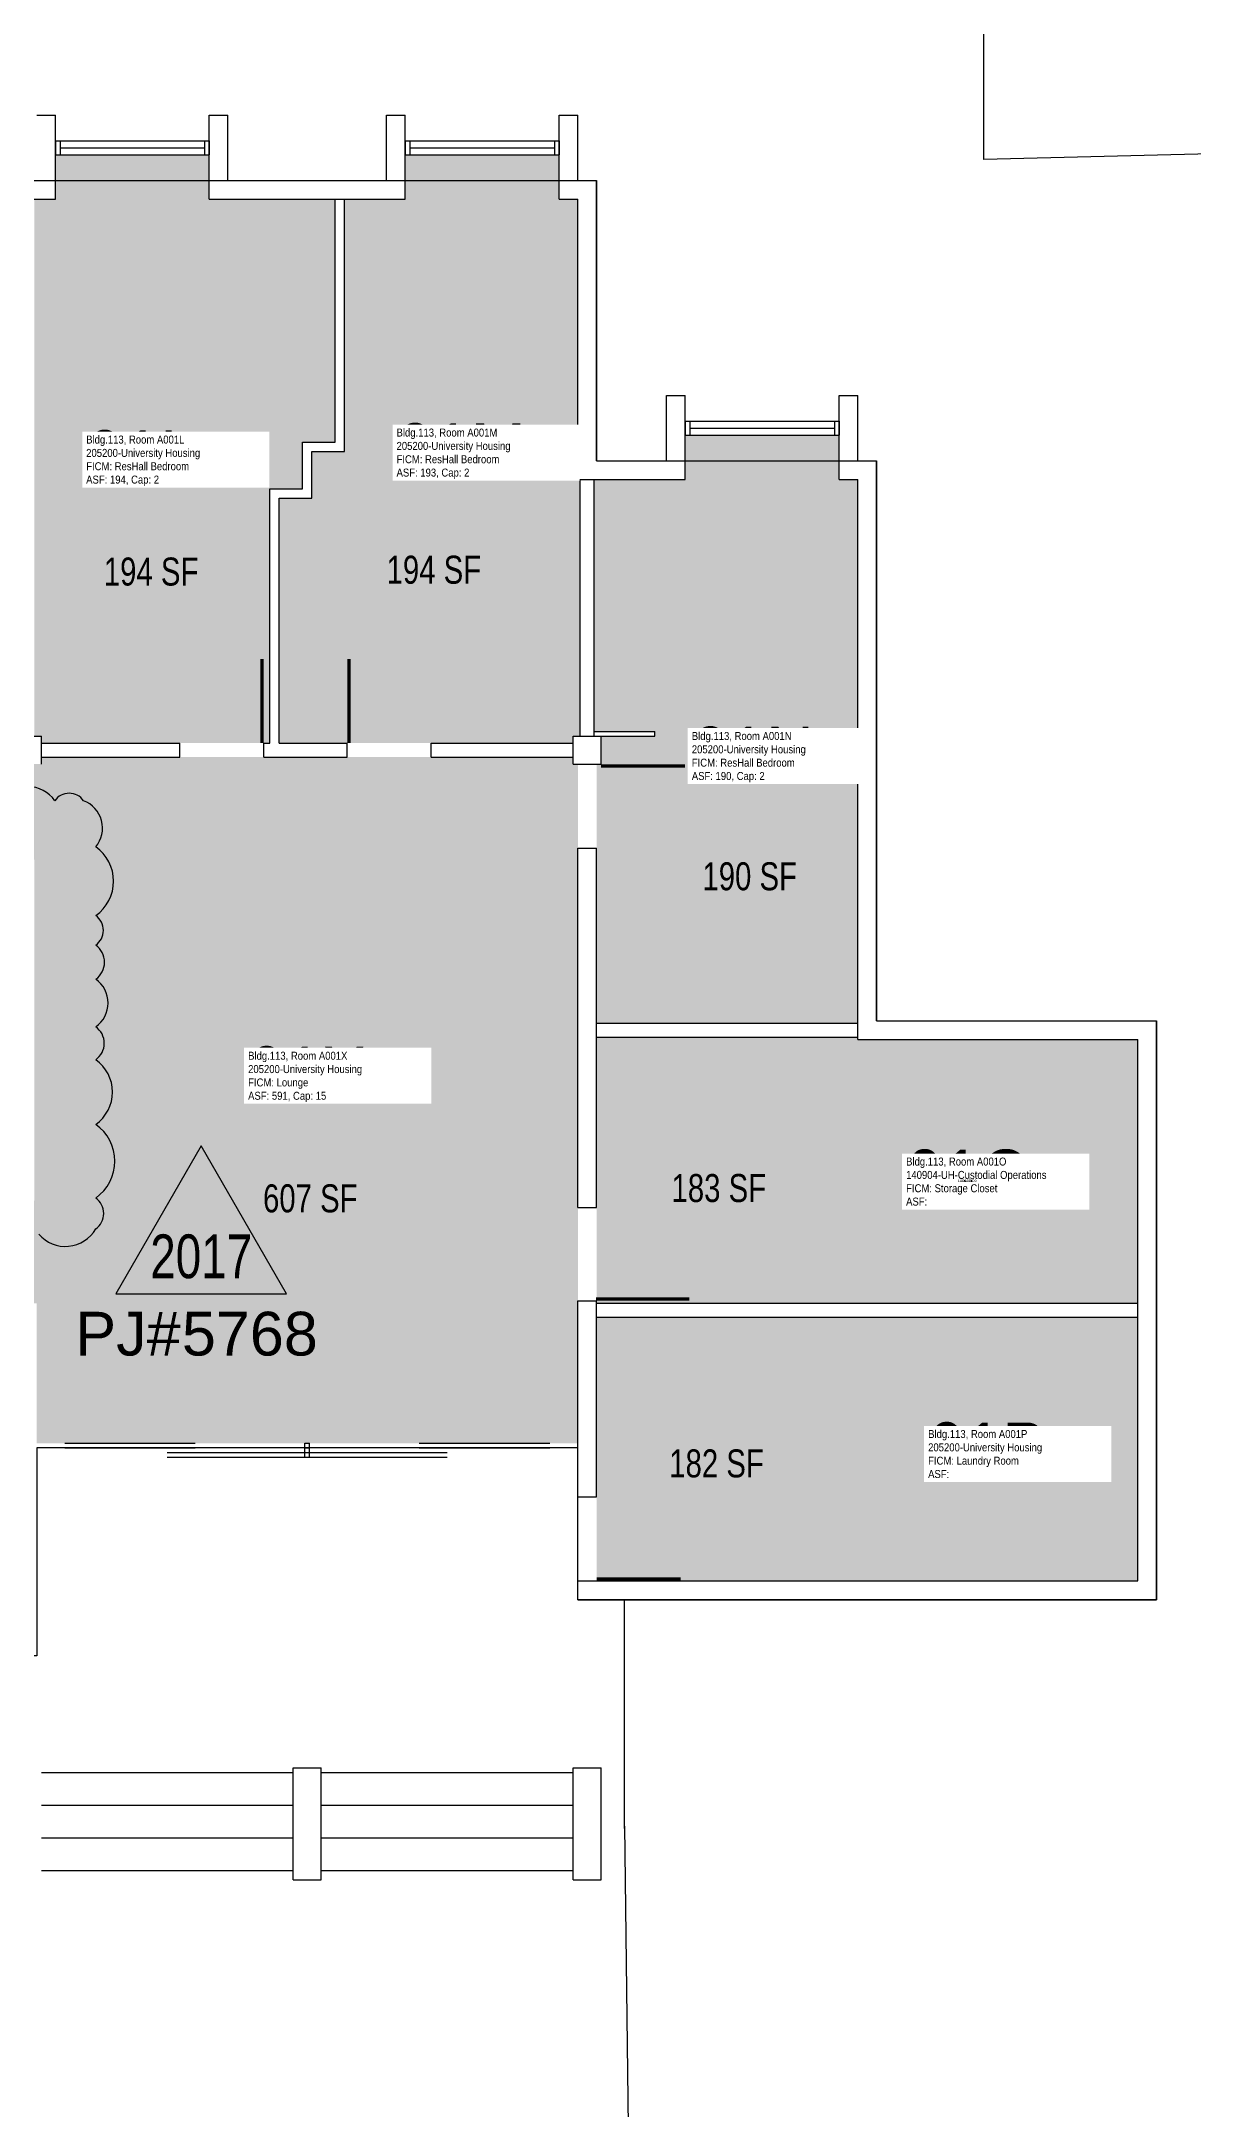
# Model space of a CAD drawing. Header units: inches. Extents: x -196 to 3268, y -1228 to 4808.
# Drawn here: x 706 to 1200, y 2757 to 3644 of the extents above; entities that cross this region are included whole.
import ezdxf
from ezdxf.enums import TextEntityAlignment as Align

# ---------------------------------------------------------------- set-up
doc = ezdxf.new("R2010")
doc.units = ezdxf.units.IN
doc.header["$LTSCALE"] = 100
doc.header["$MEASUREMENT"] = 0
doc.layers.get('0').update_dxf_attribs({"linetype": 'CONTINUOUS'})
for name, color, linetype in [('A-DOOR', 2, 'CONTINUOUS'), ('A-FP', 16, 'CONTINUOUS'), ('A-GLAZ', 1, 'CONTINUOUS'), ('A-IDEN-RNUM', 7, 'CONTINUOUS'), ('A-IDEN-SNUM', 4, 'CONTINUOUS'), ('A-IDEN-VNUM', 4, 'CONTINUOUS'), ('A-SITE', 3, 'CONTINUOUS'), ('A-WALL', 5, 'CONTINUOUS'), ('AREA-TEXT', 3, 'CONTINUOUS'), ('Rooms-Category-Color', 7, 'CONTINUOUS'), ('Rooms-College-Color', 7, 'CONTINUOUS'), ('Rooms-Department-Color', 7, 'CONTINUOUS'), ('Rooms-Division-Color', 7, 'CONTINUOUS'), ('Rooms-Information', 7, 'CONTINUOUS')]:
    doc.layers.add(name, color=color, linetype=linetype)
doc.layers.add('A-REV', color=1, linetype='CONTINUOUS', true_color=0xff0000)
doc.styles.add('Arial', font='arial.ttf')
doc.styles.add('CP_AREA', font='arial.ttf', dxfattribs={"height": 15})
doc.styles.add('CP_ROOMSNUMBER', font='arial.ttf', dxfattribs={"height": 1})
doc.styles.add('CP_ROOMVNUMBER', font='arial.ttf', dxfattribs={"width": 0.85, "height": 0.075})

# ---------------------------------------------------------------- blocks, each defined once
blk = doc.blocks.new('ProjectRev')
at = {"transparency": 16777216}
for p, q in [((0, 0.122), (-0.1221, -0.0895)), ((0.1221, -0.0895), (0, 0.122)), ((-0.1221, -0.0895), (0.1221, -0.0895))]:
    blk.add_line(p, q, dxfattribs=at)
at = {"transparency": 16777216, "insert": (-0.1798, -0.1151), "char_height": 0.0625, "attachment_point": 1, "style": 'Arial'}
blk.add_mtext_dynamic_manual_height_columns('PJ#', width=0.24749, gutter_width=0.3125, heights=[0], dxfattribs=at)
at = {"transparency": 16777216, "style": 'Arial', "width": 0.75}
blk.add_attdef('YEAR', text='', height=0.0625, dxfattribs=at).set_placement((0, -0.0359), align=Align.MIDDLE_CENTER)
at = {"transparency": 16777216, "style": 'Arial'}
blk.add_attdef('PROJECT', text='', height=0.0625, dxfattribs=at).set_placement((-0.0276, -0.1151), align=Align.TOP_LEFT)

msp = doc.modelspace()

# ---------------------------------------------------------------- hatches: boundary and pattern name
at = {"layer": 'Rooms-Category-Color', "true_color": 0x728ef3}
for points in [[(712, 3576), (703, 3576), (703, 3346), (706, 3346), (706, 3343), (801.33, 3343), (804, 3343), (804, 3452), (818, 3452), (818, 3472), (832, 3472), (832, 3576), (778, 3576), (778, 3595), (712, 3595)], [(808, 3343), (808, 3448), (822, 3448), (822, 3468), (836, 3468), (836, 3576), (862, 3576), (862, 3595), (928, 3595), (928, 3576), (936, 3576), (936, 3456), (937, 3456), (937, 3346), (934, 3346), (934, 3343), (873.16, 3343), (837.16, 3343), (808, 3343), (837.16, 3343)], [(1048, 3456), (1056, 3456), (1056, 3223), (946, 3223), (944, 3223), (944, 3298), (944, 3334), (946, 3334), (946, 3346), (969, 3346), (969, 3348), (943, 3348), (943, 3456), (982, 3456), (982, 3475), (1048, 3475)], [(512, 3293), (512, 3337), (694, 3337), (694, 3334), (706, 3334), (706, 3337), (934, 3337), (934, 3334), (936, 3334), (936, 3043), (704, 3043), (704, 3103), (596, 3104), (596, 3103), (512, 3103), (512, 3147), (703, 3147), (703, 3293), (621, 3293), (621, 3241), (579, 3241), (579, 3293)], [(944, 3104.07), (944, 3144.07), (944, 3217), (946, 3217), (981, 3217), (987, 3217), (1056, 3217), (1056, 3216), (1176, 3216), (1176, 3103), (981, 3103), (944, 3103)], [(944, 3097), (981, 3097), (1176, 3097), (1176, 2984), (1146, 2984), (944, 2984), (944, 3020)]]:
    msp.add_hatch(color=171, dxfattribs=at).paths.add_polyline_path(points)
at = {"layer": 'Rooms-College-Color', "true_color": 0xadadad}
for points in [[(712, 3576), (703, 3576), (703, 3346), (706, 3346), (706, 3343), (801.33, 3343), (804, 3343), (804, 3452), (818, 3452), (818, 3472), (832, 3472), (832, 3576), (778, 3576), (778, 3595), (712, 3595)], [(808, 3343), (808, 3448), (822, 3448), (822, 3468), (836, 3468), (836, 3576), (862, 3576), (862, 3595), (928, 3595), (928, 3576), (936, 3576), (936, 3456), (937, 3456), (937, 3346), (934, 3346), (934, 3343), (873.16, 3343), (837.16, 3343), (808, 3343), (837.16, 3343)], [(1048, 3456), (1056, 3456), (1056, 3223), (946, 3223), (944, 3223), (944, 3298), (944, 3334), (946, 3334), (946, 3346), (969, 3346), (969, 3348), (943, 3348), (943, 3456), (982, 3456), (982, 3475), (1048, 3475)], [(512, 3293), (512, 3337), (694, 3337), (694, 3334), (706, 3334), (706, 3337), (934, 3337), (934, 3334), (936, 3334), (936, 3043), (704, 3043), (704, 3103), (596, 3104), (596, 3103), (512, 3103), (512, 3147), (703, 3147), (703, 3293), (621, 3293), (621, 3241), (579, 3241), (579, 3293)], [(944, 3104.07), (944, 3144.07), (944, 3217), (946, 3217), (981, 3217), (987, 3217), (1056, 3217), (1056, 3216), (1176, 3216), (1176, 3103), (981, 3103), (944, 3103)], [(944, 3097), (981, 3097), (1176, 3097), (1176, 2984), (1146, 2984), (944, 2984), (944, 3020)]]:
    msp.add_hatch(color=253, dxfattribs=at).paths.add_polyline_path(points)
at = {"layer": 'Rooms-Department-Color', "true_color": 0x604aed}
for points in [[(712, 3576), (703, 3576), (703, 3346), (706, 3346), (706, 3343), (801.33, 3343), (804, 3343), (804, 3452), (818, 3452), (818, 3472), (832, 3472), (832, 3576), (778, 3576), (778, 3595), (712, 3595)], [(808, 3343), (808, 3448), (822, 3448), (822, 3468), (836, 3468), (836, 3576), (862, 3576), (862, 3595), (928, 3595), (928, 3576), (936, 3576), (936, 3456), (937, 3456), (937, 3346), (934, 3346), (934, 3343), (873.16, 3343), (837.16, 3343), (808, 3343), (837.16, 3343)], [(1048, 3456), (1056, 3456), (1056, 3223), (946, 3223), (944, 3223), (944, 3298), (944, 3334), (946, 3334), (946, 3346), (969, 3346), (969, 3348), (943, 3348), (943, 3456), (982, 3456), (982, 3475), (1048, 3475)], [(512, 3293), (512, 3337), (694, 3337), (694, 3334), (706, 3334), (706, 3337), (934, 3337), (934, 3334), (936, 3334), (936, 3043), (704, 3043), (704, 3103), (596, 3104), (596, 3103), (512, 3103), (512, 3147), (703, 3147), (703, 3293), (621, 3293), (621, 3241), (579, 3241), (579, 3293)], [(944, 3104.07), (944, 3144.07), (944, 3217), (946, 3217), (981, 3217), (987, 3217), (1056, 3217), (1056, 3216), (1176, 3216), (1176, 3103), (981, 3103), (944, 3103)], [(944, 3097), (981, 3097), (1176, 3097), (1176, 2984), (1146, 2984), (944, 2984), (944, 3020)]]:
    msp.add_hatch(color=173, dxfattribs=at).paths.add_polyline_path(points)
at = {"layer": 'Rooms-Division-Color', "true_color": 0x604aed}
for points in [[(712, 3576), (703, 3576), (703, 3346), (706, 3346), (706, 3343), (801.33, 3343), (804, 3343), (804, 3452), (818, 3452), (818, 3472), (832, 3472), (832, 3576), (778, 3576), (778, 3595), (712, 3595)], [(808, 3343), (808, 3448), (822, 3448), (822, 3468), (836, 3468), (836, 3576), (862, 3576), (862, 3595), (928, 3595), (928, 3576), (936, 3576), (936, 3456), (937, 3456), (937, 3346), (934, 3346), (934, 3343), (873.16, 3343), (837.16, 3343), (808, 3343), (837.16, 3343)], [(1048, 3456), (1056, 3456), (1056, 3223), (946, 3223), (944, 3223), (944, 3298), (944, 3334), (946, 3334), (946, 3346), (969, 3346), (969, 3348), (943, 3348), (943, 3456), (982, 3456), (982, 3475), (1048, 3475)], [(512, 3293), (512, 3337), (694, 3337), (694, 3334), (706, 3334), (706, 3337), (934, 3337), (934, 3334), (936, 3334), (936, 3043), (704, 3043), (704, 3103), (596, 3104), (596, 3103), (512, 3103), (512, 3147), (703, 3147), (703, 3293), (621, 3293), (621, 3241), (579, 3241), (579, 3293)], [(944, 3104.07), (944, 3144.07), (944, 3217), (946, 3217), (981, 3217), (987, 3217), (1056, 3217), (1056, 3216), (1176, 3216), (1176, 3103), (981, 3103), (944, 3103)], [(944, 3097), (981, 3097), (1176, 3097), (1176, 2984), (1146, 2984), (944, 2984), (944, 3020)]]:
    msp.add_hatch(color=173, dxfattribs=at).paths.add_polyline_path(points)

# ---------------------------------------------------------------- linework, layer by layer
at = {"layer": 'A-DOOR'}
for points in [[(800.58, 3343.03, 1.5, 1.5, 0), (800.58, 3379.03, 0, 0, 0), (799.83, 3379.03, 0, 0, 0.414214), (765.33, 3341.53, 0, 0, 0.414214)], [(837.91, 3343.03, 1.5, 1.5, 0), (837.91, 3379.03, 0, 0, 0), (838.66, 3379.03, 0, 0, -0.414214), (873.16, 3341.53, 0, 0, -0.414214)], [(945.87, 3333.22, 1.5, 1.5, 0), (981.87, 3333.22, 0, 0, 0), (981.87, 3332.47, 0, 0, -0.414214), (944.37, 3297.97, 0, 0, -0.414214)], [(943.82, 3104.82, 1.5, 1.5, 0), (983.82, 3104.82, 0, 0, 0), (983.82, 3104.07, 0, 0, 0.414214), (943.82, 3144.07, 0, 0, 0.414214)], [(944.06, 2984.77, 1.5, 1.5, 0), (980.06, 2984.77, 0, 0, 0), (980.06, 2985.52, 0, 0, 0.414214), (942.56, 3020.02, 0, 0, 0.414214)]]:
    msp.add_lwpolyline(points, format="xyseb", dxfattribs=at)
at = {"layer": 'A-FP'}
for p, q in [((814, 2856), (814, 2904)), ((814, 2904), (826, 2904)), ((826, 2856), (826, 2904)), ((934, 2856), (934, 2904)), ((934, 2904), (946, 2904)), ((946, 2856), (946, 2904)), ((814, 2856), (826, 2856)), ((934, 2856), (946, 2856))]:
    msp.add_line(p, q, dxfattribs=at)
msp.add_lwpolyline([(456, 3488), (456, 3584), (944, 3584), (944, 3464), (1064, 3464), (1064, 3224), (1184, 3224), (1184, 2976), (936, 2976), (936, 3041), (704, 3041), (704, 2952), (604, 2952), (604, 2856), (116, 2856), (116, 2976), (-4, 2976), (-4, 3216), (-168, 3216), (-168, 3464), (116, 3464), (116, 3584), (364, 3584), (364, 3488)], close=True, dxfattribs=at)
at = {"layer": 'A-GLAZ'}
for p, q in [((714, 3601), (776, 3601)), ((714, 3598), (776, 3598)), ((864, 3601), (926, 3601)), ((864, 3598), (926, 3598)), ((714, 3595), (776, 3595)), ((864, 3595), (926, 3595)), ((984, 3481), (1046, 3481)), ((984, 3478), (1046, 3478)), ((984, 3475), (1046, 3475)), ((716, 3043), (772, 3043)), ((716, 3041), (772, 3041)), ((819, 3043), (821, 3043)), ((819, 3041), (821, 3041)), ((868, 3043), (924, 3043)), ((868, 3041), (924, 3041)), ((760, 3039), (880, 3039)), ((760, 3037), (880, 3037))]:
    msp.add_line(p, q, dxfattribs=at)
at = {"layer": 'A-REV'}
msp.add_lwpolyline([(704.93, 3132.62, 0.520567), (729.3, 3134.9, 0.520567), (729.3, 3148.08, 0.520567), (729.3, 3179.64, 0.520567), (729.3, 3207.33, 0.520567), (729.3, 3221.47, 0.520567), (729.3, 3241.82, 0.520567), (729.3, 3256.41, 0.520567), (729.3, 3269.12, 0.520567), (729.3, 3298.55, 0.520567), (724.07, 3318.32, 0.520567), (711.79, 3318.32, 0.520567), (688.58, 3318.32, 0.520567)], format="xyb", dxfattribs=at)
at = {"layer": 'A-SITE'}
for p, q in [((1110, 3593), (1110, 4048)), ((1229, 3596), (1110, 3593)), ((956, 2878), (956, 2976)), ((706, 2902), (814, 2902)), ((826, 2902), (934, 2902)), ((706, 2888), (814, 2888)), ((826, 2888), (934, 2888)), ((706, 2874), (814, 2874)), ((826, 2874), (934, 2874)), ((956, 2879), (959, 2633)), ((706, 2860), (814, 2860)), ((826, 2860), (934, 2860))]:
    msp.add_line(p, q, dxfattribs=at)
at = {"layer": 'A-WALL'}
for p, q in [((704, 3612), (712, 3612)), ((712, 3576), (712, 3612)), ((778, 3612), (786, 3612)), ((778, 3576), (778, 3612)), ((786, 3584), (786, 3612)), ((854, 3612), (862, 3612)), ((854, 3584), (854, 3612)), ((862, 3576), (862, 3612)), ((928, 3612), (936, 3612)), ((928, 3576), (928, 3612)), ((936, 3584), (936, 3612)), ((712, 3601), (712, 3595)), ((712, 3601), (714, 3601)), ((714, 3601), (714, 3595)), ((776, 3601), (776, 3595)), ((776, 3601), (778, 3601)), ((778, 3601), (778, 3595)), ((862, 3601), (862, 3595)), ((862, 3601), (864, 3601)), ((864, 3601), (864, 3595)), ((926, 3601), (926, 3595)), ((926, 3601), (928, 3601)), ((928, 3601), (928, 3595)), ((712, 3595), (714, 3595)), ((776, 3595), (778, 3595)), ((862, 3595), (864, 3595)), ((926, 3595), (928, 3595)), ((786, 3584), (854, 3584)), ((936, 3584), (944, 3584)), ((944, 3464), (944, 3584)), ((688, 3576), (712, 3576)), ((778, 3576), (862, 3576)), ((832, 3472), (832, 3576)), ((836, 3468), (836, 3576)), ((928, 3576), (936, 3576)), ((936, 3456), (936, 3576)), ((974, 3464), (974, 3492)), ((974, 3492), (982, 3492)), ((982, 3456), (982, 3492)), ((1048, 3492), (1056, 3492)), ((1048, 3456), (1048, 3492)), ((1056, 3464), (1056, 3492)), ((982, 3481), (982, 3475)), ((982, 3481), (984, 3481)), ((982, 3475), (984, 3475)), ((984, 3481), (984, 3475)), ((1046, 3481), (1046, 3475)), ((1046, 3481), (1048, 3481)), ((1046, 3475), (1048, 3475)), ((1048, 3481), (1048, 3475)), ((818, 3452), (818, 3472)), ((818, 3472), (832, 3472)), ((822, 3448), (822, 3468)), ((822, 3468), (836, 3468)), ((944, 3464), (974, 3464)), ((1056, 3464), (1064, 3464)), ((1064, 3224), (1064, 3464)), ((804, 3343), (804, 3452)), ((804, 3452), (818, 3452)), ((808, 3343), (808, 3448)), ((808, 3448), (822, 3448)), ((936, 3456), (982, 3456)), ((937, 3346), (937, 3456)), ((943, 3346), (943, 3456)), ((1048, 3456), (1056, 3456)), ((1056, 3216), (1056, 3456)), ((694, 3346), (706, 3346)), ((706, 3334), (706, 3346)), ((706, 3343), (765.33, 3343)), ((765.33, 3337), (765.33, 3343)), ((801.33, 3337), (801.33, 3343)), ((801.33, 3343), (804, 3343)), ((808, 3343), (837.16, 3343)), ((837.16, 3337), (837.16, 3343)), ((873.16, 3337), (873.16, 3343)), ((873.16, 3343), (934, 3343)), ((934, 3333.97), (934, 3346)), ((934, 3346), (946, 3346)), ((943, 3348), (969, 3348)), ((943, 3346), (969, 3346)), ((946, 3333.97), (946, 3346)), ((969, 3346), (969, 3348)), ((706, 3337), (765.33, 3337)), ((801.33, 3337), (837.16, 3337)), ((873.16, 3337), (934, 3337)), ((934, 3334), (946, 3334)), ((934, 3333.97), (946, 3333.97)), ((936, 3144), (936, 3298)), ((936, 3298), (944, 3298)), ((936, 3297.97), (944, 3297.97)), ((944, 3144), (944, 3298)), ((944, 3223), (1056, 3223)), ((944, 3217), (1056, 3217)), ((1064, 3224), (1184, 3224)), ((1184, 2976), (1184, 3224)), ((1056, 3216), (1176, 3216)), ((1176, 2984), (1176, 3216)), ((936, 3144.07), (944, 3144.07)), ((936, 3144), (944, 3144)), ((936, 3104.07), (944, 3104.07)), ((936, 3020), (936, 3104.07)), ((936, 3104), (944, 3104)), ((944, 3020), (944, 3104.07)), ((944, 3103), (1176, 3103)), ((944, 3097), (1176, 3097)), ((819, 3037), (819, 3043)), ((821, 3037), (821, 3043)), ((936, 3037), (936, 3043)), ((936, 3020.02), (944, 3020.02)), ((936, 3020), (944, 3020)), ((936, 2984.02), (954.06, 2984.02)), ((936, 2976), (936, 2984.02)), ((936, 2984), (1176, 2984)), ((936, 2976), (1184, 2976)), ((814, 2856), (814, 2904)), ((814, 2904), (826, 2904)), ((826, 2856), (826, 2904)), ((934, 2856), (934, 2904)), ((934, 2904), (946, 2904)), ((946, 2856), (946, 2904)), ((814, 2856), (826, 2856)), ((934, 2856), (946, 2856))]:
    msp.add_line(p, q, dxfattribs=at)

# ---------------------------------------------------------------- block references
at = {"layer": 'A-REV', "xscale": 300, "yscale": 300, "zscale": 300}
msp.add_blockref('ProjectRev', (774.54, 3133.88), dxfattribs=at).add_auto_attribs({'YEAR': '2017', 'PROJECT': '5768'})

# ---------------------------------------------------------------- texts
at = {"layer": 'A-IDEN-RNUM', "style": 'CP_ROOMSNUMBER', "width": 0.85}
for s, p in [('0001-L0', (749, 3465)), ('0001-M0', (886, 3468)), ('0001-N0', (1011, 3338)), ('0001-X0', (820, 3201)), ('0001-O0', (1102.88, 3155.44)), ('0001-P0', (1111.2, 3044.85))]:
    msp.add_text(s, height=1, dxfattribs=at).set_placement(p, align=Align.MIDDLE)
at = {"layer": 'A-IDEN-SNUM', "style": 'CP_ROOMSNUMBER', "width": 0.85}
for s, p in [('1130A001L0', (749, 3465)), ('1130A001M0', (886, 3468)), ('1130A001N0', (1011, 3338)), ('1130A001X0', (820, 3201)), ('1130A001O0', (1102.88, 3155.44)), ('1130A001P0', (1111.2, 3044.85))]:
    msp.add_text(s, height=1, dxfattribs=at).set_placement(p, align=Align.MIDDLE)
at = {"layer": 'A-IDEN-VNUM', "style": 'CP_ROOMVNUMBER', "width": 0.85}
for s, p in [('01L', (749, 3465)), ('01M', (886, 3468)), ('01N', (1011, 3338)), ('01X', (820, 3201)), ('01O', (1103.66, 3156.81)), ('01P', (1111.52, 3039.91))]:
    msp.add_text(s, height=24, dxfattribs=at).set_placement(p, align=Align.MIDDLE)
at = {"layer": 'AREA-TEXT', "style": 'CP_AREA', "width": 0.75}
for s, p in [('194 SF', (753.05, 3416.51)), ('194 SF', (874.28, 3417.3)), ('190 SF', (1009.68, 3285.94)), ('183 SF', (996.43, 3152.37)), ('607 SF', (821.3, 3147.95)), ('182 SF', (995.45, 3034.39))]:
    msp.add_text(s, height=12, dxfattribs=at).set_placement(p, align=Align.MIDDLE_CENTER)

# ---------------------------------------------------------------- next in the draw order: texts
at = {"layer": 'Rooms-Information', "char_height": 3.4286, "width": 76.8, "attachment_point": 7, "style": 'CP_ROOMVNUMBER', "bg_fill": 3, "box_fill_scale": 1.5, "bg_fill_color": 256, "bg_fill_true_color": 13158600, "bg_fill_transparency": 0}
for s, insert in [('Bldg.113, Room A001L^M^J205200-University Housing^M^JFICM: ResHall Bedroom^M^JASF: 194, Cap: 2', (725.23, 3453.16)), ('Bldg.113, Room A001M^M^J205200-University Housing^M^JFICM: ResHall Bedroom^M^JASF: 193, Cap: 2', (858.28, 3456.16)), ('Bldg.113, Room A001N^M^J205200-University Housing^M^JFICM: ResHall Bedroom^M^JASF: 190, Cap: 2', (984.86, 3326.16)), ('Bldg.113, Room A001X^M^J205200-University Housing^M^JFICM: Lounge^M^JASF: 591, Cap: 15', (794.65, 3189.16)), ('Bldg.113, Room A001O^M^J140904-UH-Custodial Operations^M^JFICM: Storage Closet^M^JASF: ', (1076.73, 3144.8)), ('Bldg.113, Room A001P^M^J205200-University Housing^M^JFICM: Laundry Room^M^JASF: ', (1086.17, 3028.07))]:
    msp.add_mtext(s, dxfattribs=dict(at, insert=insert))

doc.saveas('drawing.dxf')
